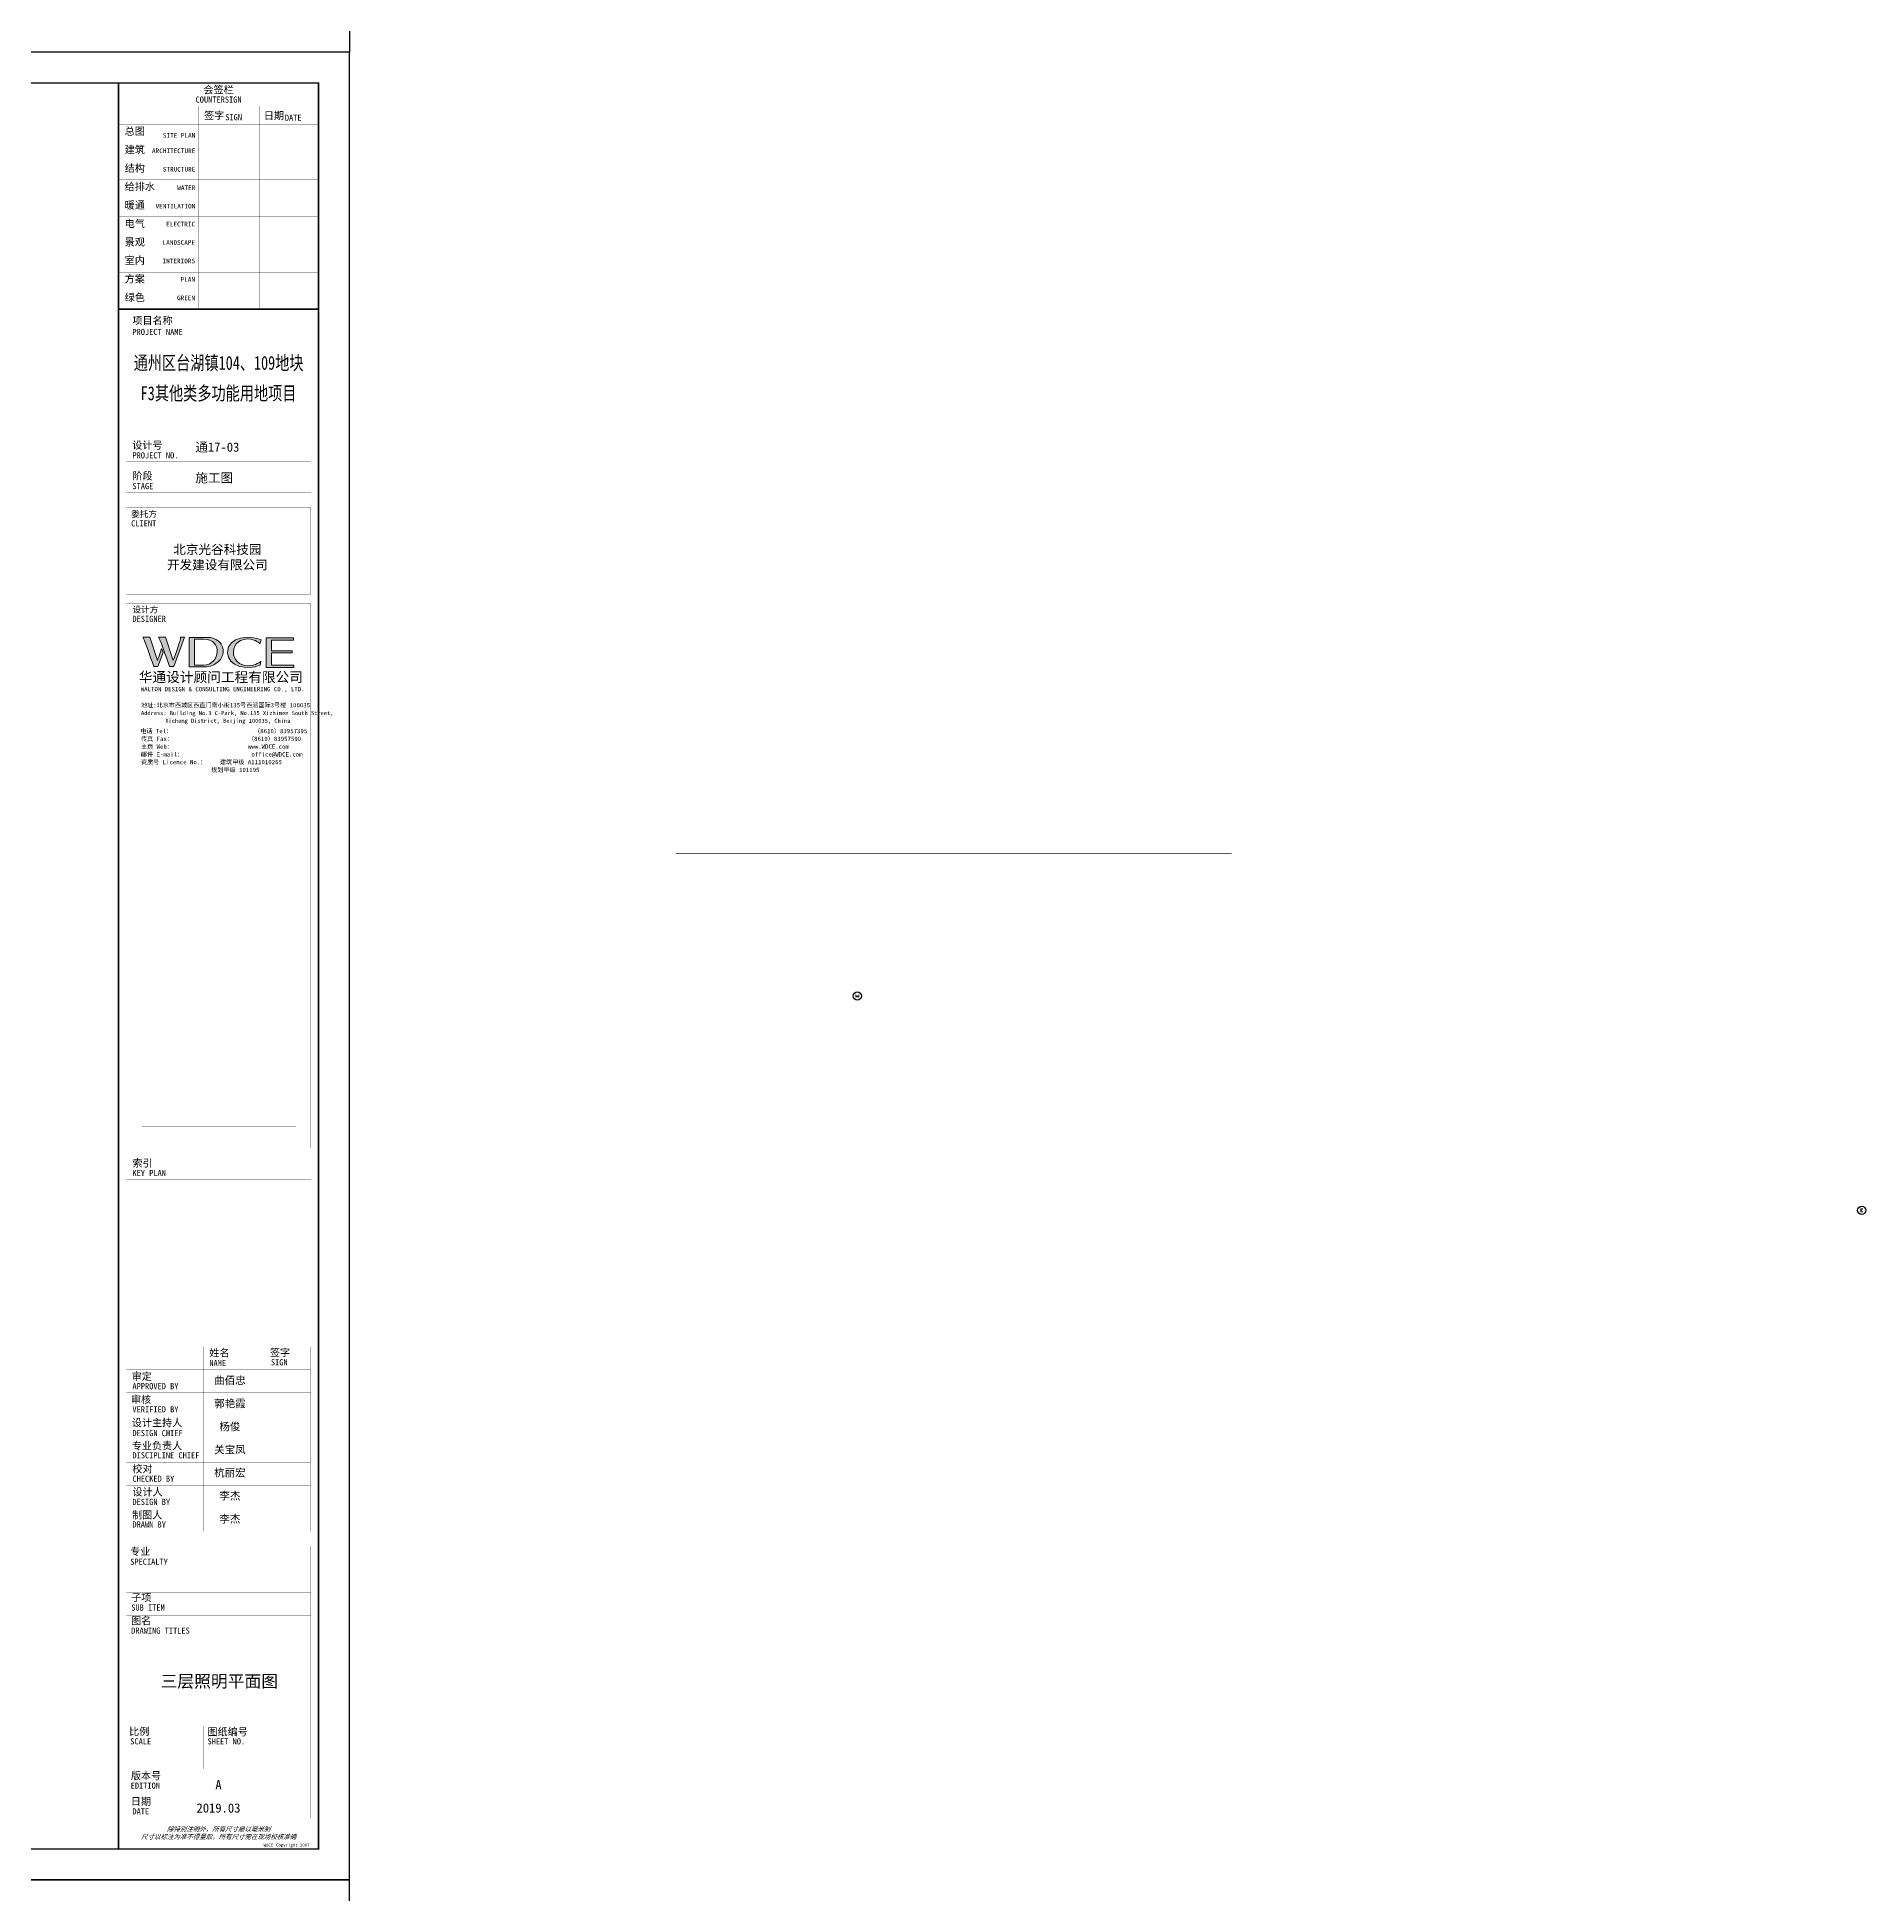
# Model space of a CAD drawing. Extents: x -288892 to 250096, y -100054 to 404668.
# Drawn here: x 123998 to 213143, y 151967 to 242533 of the extents above; entities that cross this region are included whole.
import ezdxf
from ezdxf.enums import TextEntityAlignment as Align

# ---------------------------------------------------------------- set-up
doc = ezdxf.new("R2010")
doc.units = 0
doc.header["$LTSCALE"] = 1000
doc.header["$MEASUREMENT"] = 0
doc.linetypes.add('DASH', pattern=[0.35, 0.25, -0.1])
doc.layers.get('0').update_dxf_attribs({"linetype": 'CONTINUOUS'})
for name, color, linetype in [('EQUIP-照明', 3, 'CONTINUOUS'), ('SHEET_TEXT', 7, 'CONTINUOUS'), ('WIRE-应急', 2, 'DASH'), ('字', 7, 'CONTINUOUS')]:
    doc.layers.add(name, color=color, linetype=linetype)
doc.styles.add('_TEL_DIM', font='SIMPLEX', dxfattribs={"width": 0.8, "height": 3.5, "bigfont": 'HZTXT'})
doc.styles.add('华文细黑', font='STXIHEI.TTF')
doc.styles.add('图签信息$0$hwxh', font='STXIHEI.TTF')
doc.styles.add('图签信息$0$华文细黑', font='STXIHEI.TTF', dxfattribs={"height": 10})

# ---------------------------------------------------------------- blocks, each defined once
blk = doc.blocks.new('图框-A1+1-4')
for points, const_width in [([(0, 0), (1051, 0), (1051, 594), (0, 594)], 0.05), ([(976, 584), (25, 584), (25, 10), (976, 10)], 0.5)]:
    blk.add_lwpolyline(points, close=True, dxfattribs=dict(const_width=const_width))
at = {"const_width": 0.05}
for points in [[(525.5, 594), (525.5, 592)], [(0, 297), (2, 297)], [(1051, 297), (1049, 297)], [(525.5, 0), (525.5, 2)]]:
    blk.add_lwpolyline(points, dxfattribs=at)
blk = doc.blocks.new('图签信息$0$WDCE Copyright200X')
at = {"const_width": 0.016}
blk.add_lwpolyline([(-10.6, 1.26, 1), (-11.4, 1.26, 1)], format="xyb", close=True, dxfattribs=at)
at = {"style": '图签信息$0$华文细黑'}
for s, p in [('WDCE ', (-11.46, 0.5)), ('     Copyright ', (-3.51, 0.5))]:
    blk.add_text(s, height=1, dxfattribs=at).set_placement(p, align=Align.BOTTOM_RIGHT)
blk.add_text('c', height=0.6, dxfattribs=at).set_placement((-11.04, 1.35), align=Align.MIDDLE_CENTER)
blk.add_attdef('200X', text='', height=1, dxfattribs=at).set_placement((-0.45, 0.5), align=Align.BOTTOM_RIGHT)
blk = doc.blocks.new('图签信息$0$logo2')
h = blk.add_hatch(color=7)
h.paths.add_polyline_path([(19.02, -7.36), (15.84, -7.36), (15.84, -3.97), (18.97, -3.97), (18.97, -4.24), (16.46, -4.24), (16.46, -5.45), (18.81, -5.45), (18.81, -5.69), (16.47, -5.69), (16.47, -7.12), (19.02, -7.12)])
edge = h.paths.add_edge_path()
edge.add_spline(control_points=[(15.26, -4.21), (15.26, -4.21), (15.13, -4.65), (15.13, -4.65), (15.13, -4.65), (14.62, -4.1), (13.73, -4.1), (13.04, -4.1), (12.07, -4.54), (12.08, -5.62), (12.08, -6.49), (12.77, -7.16), (13.73, -7.17), (14.66, -7.17), (15.23, -6.68), (15.23, -6.68), (15.23, -6.68), (15.16, -7.11), (15.16, -7.11), (13.63, -7.7), (11.42, -7.29), (11.41, -5.64), (11.4, -3.72), (14.16, -3.66), (15.26, -4.21)], knot_values=[0, 0, 0, 0, 1, 1, 1, 2, 2, 2, 3, 3, 3, 4, 4, 4, 5, 5, 5, 6, 6, 6, 7, 7, 7, 8, 8, 8, 8], degree=3, periodic=0)
edge = h.paths.add_edge_path(flags=16)
edge.add_spline(control_points=[(10.23, -5.57), (10.23, -5.16), (10.12, -4.83), (9.9, -4.58), (9.63, -4.27), (9.23, -4.12), (8.69, -4.12), (8.69, -4.12), (7.64, -4.12), (7.64, -4.12), (7.64, -4.12), (7.64, -7.1), (7.64, -7.1), (7.64, -7.1), (8.66, -7.1), (8.66, -7.1), (9.13, -7.1), (9.52, -6.93), (9.82, -6.6), (10.09, -6.31), (10.23, -5.96), (10.23, -5.57)], knot_values=[0, 0, 0, 0, 1, 1, 1, 2, 2, 2, 3, 3, 3, 4, 4, 4, 5, 5, 5, 6, 6, 6, 7, 7, 7, 7], degree=3, periodic=0)
edge = h.paths.add_edge_path()
edge.add_spline(control_points=[(10.92, -5.51), (10.92, -5.96), (10.72, -6.37), (10.34, -6.72), (9.92, -7.1), (9.41, -7.29), (8.82, -7.29), (8.82, -7.29), (7.03, -7.29), (7.03, -7.29), (7.03, -7.29), (7.03, -3.92), (7.03, -3.92), (7.03, -3.92), (9.1, -3.92), (9.1, -3.92), (9.59, -3.92), (10.01, -4.06), (10.36, -4.34), (10.73, -4.64), (10.92, -5.03), (10.92, -5.51)], knot_values=[0, 0, 0, 0, 1, 1, 1, 2, 2, 2, 3, 3, 3, 4, 4, 4, 5, 5, 5, 6, 6, 6, 7, 7, 7, 7], degree=3, periodic=0)
at = {"lineweight": 0}
blk.add_lwpolyline([(19.02, -7.36), (15.84, -7.36), (15.84, -3.97), (18.97, -3.97), (18.97, -4.24), (16.46, -4.24), (16.46, -5.45), (18.81, -5.45), (18.81, -5.69), (16.47, -5.69), (16.47, -7.12), (19.02, -7.12), (19.02, -7.36)], dxfattribs=at)
for points, knots in [([(10.92, -5.51), (10.92, -5.96), (10.72, -6.37), (10.34, -6.72), (9.92, -7.1), (9.41, -7.29), (8.82, -7.29), (8.82, -7.29), (7.03, -7.29), (7.03, -7.29), (7.03, -7.29), (7.03, -3.92), (7.03, -3.92), (7.03, -3.92), (9.1, -3.92), (9.1, -3.92), (9.59, -3.92), (10.01, -4.06), (10.36, -4.34), (10.73, -4.64), (10.92, -5.03), (10.92, -5.51)], [0, 0, 0, 0, 1, 1, 1, 2, 2, 2, 3, 3, 3, 4, 4, 4, 5, 5, 5, 6, 6, 6, 7, 7, 7, 7]), ([(10.23, -5.57), (10.23, -5.16), (10.12, -4.83), (9.9, -4.58), (9.63, -4.27), (9.23, -4.12), (8.69, -4.12), (8.69, -4.12), (7.64, -4.12), (7.64, -4.12), (7.64, -4.12), (7.64, -7.1), (7.64, -7.1), (7.64, -7.1), (8.66, -7.1), (8.66, -7.1), (9.13, -7.1), (9.52, -6.93), (9.82, -6.6), (10.09, -6.31), (10.23, -5.96), (10.23, -5.57)], [0, 0, 0, 0, 1, 1, 1, 2, 2, 2, 3, 3, 3, 4, 4, 4, 5, 5, 5, 6, 6, 6, 7, 7, 7, 7]), ([(15.26, -4.21), (15.26, -4.21), (15.13, -4.65), (15.13, -4.65), (15.13, -4.65), (14.62, -4.1), (13.73, -4.1), (13.04, -4.1), (12.07, -4.54), (12.08, -5.62), (12.08, -6.49), (12.77, -7.16), (13.73, -7.17), (14.66, -7.17), (15.23, -6.68), (15.23, -6.68), (15.23, -6.68), (15.16, -7.11), (15.16, -7.11), (13.63, -7.7), (11.42, -7.29), (11.41, -5.64), (11.4, -3.72), (14.16, -3.66), (15.26, -4.21)], [0, 0, 0, 0, 1, 1, 1, 2, 2, 2, 3, 3, 3, 4, 4, 4, 5, 5, 5, 6, 6, 6, 7, 7, 7, 8, 8, 8, 8])]:
    blk.add_open_spline(points, degree=3, knots=knots, dxfattribs=at)
blk = doc.blocks.new('图签信息$0$logo1')
h = blk.add_hatch(color=8)
edge = h.paths.add_edge_path()
edge.add_spline(control_points=[(3.86, -5.21), (3.63, -5.88), (3.39, -6.56), (3.39, -6.56), (3.39, -6.56), (2.5, -3.91), (2.5, -3.91), (2.5, -3.91), (1.8, -3.91), (1.69, -3.91), (2.02, -4.39), (2.95, -7.27), (2.95, -7.27), (2.95, -7.27), (3.44, -7.27), (3.44, -7.27), (3.44, -7.27), (4.03, -5.66), (4.03, -5.66), (4.03, -5.66), (3.86, -5.21), (3.86, -5.21)], knot_values=[0, 0, 0, 0, 1, 1, 1, 2, 2, 2, 3, 3, 3, 4, 4, 4, 5, 5, 5, 6, 6, 6, 7, 7, 7, 7], degree=3, periodic=0)
h = blk.add_hatch(color=7)
edge = h.paths.add_edge_path()
edge.add_spline(control_points=[(6.04, -3.91), (6.09, -4.1), (5.2, -6.56), (5.2, -6.56), (5.2, -6.56), (4.3, -3.91), (4.3, -3.91), (4.3, -3.91), (3.6, -3.91), (3.49, -3.91), (3.82, -4.39), (4.75, -7.27), (4.75, -7.27), (4.75, -7.27), (5.24, -7.27), (5.24, -7.27), (5.24, -7.27), (6.33, -4.3), (6.33, -4.3), (6.33, -4.3), (6.48, -3.91), (6.48, -3.91), (6.48, -3.91), (6.21, -3.91), (6.04, -3.91)], knot_values=[0, 0, 0, 0, 1, 1, 1, 2, 2, 2, 3, 3, 3, 4, 4, 4, 5, 5, 5, 6, 6, 6, 7, 7, 7, 8, 8, 8, 8], degree=3, periodic=0)
at = {"color": 8, "lineweight": 0}
blk.add_open_spline([(3.86, -5.21), (3.63, -5.88), (3.39, -6.56), (3.39, -6.56), (3.39, -6.56), (2.5, -3.91), (2.5, -3.91), (2.5, -3.91), (1.8, -3.91), (1.69, -3.91), (2.02, -4.39), (2.95, -7.27), (2.95, -7.27), (2.95, -7.27), (3.44, -7.27), (3.44, -7.27), (3.44, -7.27), (4.03, -5.66), (4.03, -5.66), (4.03, -5.66), (3.86, -5.21), (3.86, -5.21)], degree=3, knots=[0, 0, 0, 0, 1, 1, 1, 2, 2, 2, 3, 3, 3, 4, 4, 4, 5, 5, 5, 6, 6, 6, 7, 7, 7, 7], dxfattribs=at)
at = {"lineweight": 0}
blk.add_open_spline([(6.04, -3.91), (6.09, -4.1), (5.2, -6.56), (5.2, -6.56), (5.2, -6.56), (4.3, -3.91), (4.3, -3.91), (4.3, -3.91), (3.6, -3.91), (3.49, -3.91), (3.82, -4.39), (4.75, -7.27), (4.75, -7.27), (4.75, -7.27), (5.24, -7.27), (5.24, -7.27), (5.24, -7.27), (6.33, -4.3), (6.33, -4.3), (6.33, -4.3), (6.48, -3.91), (6.48, -3.91), (6.48, -3.91), (6.21, -3.91), (6.04, -3.91)], degree=3, knots=[0, 0, 0, 0, 1, 1, 1, 2, 2, 2, 3, 3, 3, 4, 4, 4, 5, 5, 5, 6, 6, 6, 7, 7, 7, 8, 8, 8, 8], dxfattribs=at)
blk.add_blockref('图签信息$0$logo2', (0, 0))
blk = doc.blocks.new('图签信息$0$时间-logo')
blk.add_blockref('图签信息$0$logo1', (-20.97, 0))
at = {"style": '图签信息$0$hwxh'}
for s, height, p in [('华通设计顾问工程有限公司 ', 1.15, (-19.73, -9.05)), ('WALTON DESIGN & CONSULTING ENGINEERING CO., LTD.', 0.5, (-19.5, -10.1)), ('Address: Building No.3 C-Park, No.135 Xizhimen South Street, ', 0.47, (-19.48, -12.83)), ('地址:北京市西城区西直门南小街135号西派国际3号楼 100035', 0.5, (-19.48, -11.94)), ('电话 Tel：                        （8610）83957395 ', 0.5, (-19.56, -14.91)), ('Xicheng District, Beijing 100035, China ', 0.47, (-16.69, -13.72)), ('传真 Fax：                      （8610）83957590 ', 0.5, (-19.48, -15.8)), ('主页 Web：                      www.WDCE.com ', 0.5, (-19.48, -16.69)), ('邮件 E-mail：                    office@WDCE.com ', 0.5, (-19.48, -17.58)), ('资质号 Licence No.：    建筑甲级 A111010265 ', 0.5, (-19.48, -18.47)), ('   规划甲级 101195', 0.5, (-12.6, -19.36))]:
    blk.add_text(s, height=height, dxfattribs=at).set_placement(p)
blk = doc.blocks.new('图签信息')
at = {"const_width": 0.5}
for points in [[(-65, 574), (-65, 500.5), (0, 500.5), (0, 574)], [(-65, 0), (0, 0), (0, 500.5), (-65, 500.5)]]:
    blk.add_lwpolyline(points, close=True, dxfattribs=at)
at = {"const_width": 0.05}
for points in [[(-65, 566.5), (0, 566.5)], [(-39.14, 566.5), (-39.14, 500.5)], [(-19.1, 566.5), (-19.1, 500.5)], [(-65, 560.5), (0, 560.5)], [(-65, 554.5), (0, 554.5)], [(-65, 548.5), (0, 548.5)], [(-65, 542.5), (0, 542.5)], [(-65, 536.5), (0, 536.5)], [(-65, 530.5), (0, 530.5)], [(-65, 524.5), (0, 524.5)], [(-65, 518.5), (0, 518.5)], [(-65, 512.5), (0, 512.5)], [(-65, 512.5), (0, 512.5)], [(-65, 506.5), (0, 506.5)], [(-65, 500.5), (0, 500.5)], [(-62.5, 450.87), (-2.5, 450.87)], [(-62.5, 440.87), (-2.5, 440.87)], [(-2.5, 407.85), (-2.5, 436.12), (-62.5, 436.12), (-62.5, 407.85)], [(-62.5, 407.85), (-2.5, 407.85)], [(-62.5, 404.92), (-62.5, 227.83)], [(-62.5, 404.92), (-2.5, 404.92)], [(-62.5, 227.83), (-2.5, 227.83), (-2.5, 404.92)], [(-57.5, 338.36), (-7.5, 338.36)], [(-57.5, 288.83), (-7.5, 288.83)], [(-57.5, 234.85), (-7.5, 234.85)], [(-62.5, 227.83), (-2.5, 227.83)], [(-62.5, 217.74), (-2.5, 217.74)], [(-62.5, 103.26), (-2.5, 103.26), (-2.5, 163.26), (-62.5, 163.26), (-62.5, 103.26)], [(-37.5, 163.26), (-37.5, 103.26)], [(-20, 163.26), (-20, 103.26)], [(-62.5, 155.76), (-2.5, 155.76)], [(-62.5, 148.26), (-2.5, 148.26)], [(-62.5, 140.76), (-2.5, 140.76)], [(-62.5, 133.26), (-2.5, 133.26)], [(-62.5, 125.76), (-2.5, 125.76)], [(-62.5, 118.26), (-2.5, 118.26)], [(-62.5, 110.76), (-2.5, 110.76)], [(-62.5, 98.5), (-2.5, 98.5), (-2.5, 10), (-62.5, 10), (-62.5, 98.5)], [(-62.5, 83.5), (-2.5, 83.5)], [(-62.5, 76), (-2.5, 76)], [(-62.5, 40), (-2.5, 40)], [(-37.5, 40), (-37.5, 26)], [(-62.5, 26), (-2.5, 26)], [(-62.5, 18), (-2.5, 18)]]:
    blk.add_lwpolyline(points, dxfattribs=at)
at = {"ltscale": 0.001, "xscale": 2.834689937531525, "yscale": 2.834689937531525, "zscale": 2.834689937531525}
blk.add_blockref('图签信息$0$时间-logo', (-2.5, 404.92), dxfattribs=at)
blk.add_blockref('图签信息$0$WDCE Copyright200X', (-2.5, 0)).add_auto_attribs({'200X': '2007'})
at = {"style": '图签信息$0$华文细黑'}
for s, height, p in [('COUNTERSIGN', 2, (-32.5, 569.6)), ('会签栏', 2.4, (-32.5, 573))]:
    blk.add_text(s, height=height, dxfattribs=at).set_placement(p, align=Align.TOP_CENTER)
for s, height, p in [('签字', 2.4, (-37.22, 564.63)), ('SIGN', 2, (-30.32, 563.88)), ('日期', 2.4, (-17.79, 564.58)), ('DATE', 2, (-10.96, 563.7)), ('总图', 2.4, (-63, 559.5)), ('建筑', 2.4, (-63, 553.5)), ('结构', 2.4, (-63, 547.5)), ('给排水', 2.4, (-63, 541.5)), ('暖通', 2.4, (-63, 535.5)), ('电气', 2.4, (-63, 529.5)), ('景观', 2.4, (-63, 523.5)), ('室内', 2.4, (-63, 517.5)), ('方案', 2.4, (-63, 511.5)), ('绿色', 2.4, (-63, 505.5)), ('项目名称', 2.4, (-60.5, 498)), ('PROJECT NAME', 2, (-60.5, 494.08)), ('设计号', 2.4, (-60.54, 457.48)), ('PROJECT NO.', 2, (-60.5, 453.97)), ('阶段', 2.4, (-60.5, 447.47)), ('STAGE', 2, (-60.5, 443.97)), ('委托方', 2, (-60.9, 434.86)), ('CLIENT', 2, (-60.9, 431.86)), ('设计方', 2, (-60.5, 403.83)), ('DESIGNER', 2, (-60.5, 400.83)), ('索引', 2.4, (-60.5, 224.14)), ('KEY PLAN', 2, (-60.5, 220.74)), ('姓名', 2.4, (-35.5, 162.47)), ('NAME', 2, (-35.5, 158.96)), ('签字', 2.4, (-15.81, 162.57)), ('SIGN', 2, (-15.5, 159.2)), ('审定', 2.4, (-60.73, 154.81)), ('APPROVED BY', 2, (-60.5, 151.44)), ('审核', 2.4, (-60.95, 147.29)), ('设计主持人', 2.4, (-60.68, 139.76)), ('VERIFIED BY', 2, (-60.5, 143.91)), ('DESIGN CHIEF', 2, (-60.5, 136.19)), ('专业负责人', 2.4, (-60.67, 132.26)), ('DISCIPLINE CHIEF', 2, (-60.5, 128.98)), ('校对', 2.4, (-60.5, 124.76)), ('CHECKED BY', 2, (-60.5, 121.37)), ('设计人', 2.4, (-60.5, 117.26)), ('制图人', 2.4, (-60.61, 109.76)), ('DESIGN BY', 2, (-60.5, 113.83)), ('DRAWN BY', 2, (-60.5, 106.5)), ('专业', 2.4, (-61.23, 97.93)), ('SPECIALTY', 2, (-61.23, 94.38)), ('SUB ITEM', 2, (-60.88, 79.5)), ('子项', 2.4, (-60.88, 82.92)), ('图名', 2.4, (-60.91, 75.41)), ('DRAWING TITLES', 2, (-60.91, 72)), ('比例', 2.4, (-61.56, 39.42)), ('图纸编号', 2.4, (-36.1, 39.32)), ('SCALE', 2, (-61.19, 36)), ('SHEET NO.', 2, (-36.1, 36)), ('版本号', 2.4, (-61, 25.03)), ('EDITION', 2, (-61.06, 21.61)), ('日期', 2.4, (-61, 16.68)), ('DATE', 2, (-60.5, 13.26))]:
    blk.add_text(s, height=height, dxfattribs=at).set_placement(p, align=Align.TOP_LEFT)
for s, p in [('SITE PLAN', (-40.06, 557.7)), ('ARCHITECTURE', (-40.06, 552.7)), ('STRUCTURE', (-40.06, 546.7)), ('WATER', (-40.06, 540.7)), ('VENTILATION', (-40.06, 534.7)), ('ELECTRIC', (-40.14, 528.89)), ('LANDSCAPE', (-40.14, 522.89)), ('INTERIORS', (-40.14, 516.89)), ('PLAN', (-40.14, 510.89)), ('GREEN', (-40.14, 504.89))]:
    blk.add_text(s, height=1.5, dxfattribs=at).set_placement(p, align=Align.TOP_RIGHT)
at = {"color": 4, "style": '图签信息$0$华文细黑', "width": 0.75}
for s, p in [('通州区台湖镇104、109地块', (-32.5, 480.78)), ('F3其他类多功能用地项目', (-32.5, 470.91))]:
    blk.add_text(s, height=4.5, dxfattribs=at).set_placement(p, align=Align.CENTER)
at = {"color": 4, "style": '图签信息$0$华文细黑'}
for s, p in [('A', (-32.53, 19.4)), ('2019.03', (-32.53, 11.84))]:
    blk.add_text(s, height=3, dxfattribs=at).set_placement(p, align=Align.CENTER)
at = {"style": '图签信息$0$华文细黑', "oblique": 20}
for s, p in [('除特别注明外，所有尺寸是以毫米制', (-32.5, 6.5)), ('尺寸以标注为准不得量取，所有尺寸需在现场校核准确', (-32.5, 4))]:
    blk.add_text(s, height=1.5, dxfattribs=at).set_placement(p, align=Align.MIDDLE_CENTER)
at = {"color": 4, "ltscale": 0.001, "char_height": 3, "width": 58.4895, "style": '图签信息$0$华文细黑'}
for s, insert, attachment_point in [('通17-03', (-40.06, 455.51), 4), ('施工图', (-40.06, 445.51), 4), ('北京光谷科技园\\P开发建设有限公司', (-32.9, 419.71), 5)]:
    blk.add_mtext(s, dxfattribs=dict(at, insert=insert, attachment_point=attachment_point))
blk = doc.blocks.new('图签-A1')
at = {"color": 2}
blk.add_blockref('图签信息', (0, 0), dxfattribs=at)
blk = doc.blocks.new('X-104 14#平面')
for points in [[(139217, 241800), (-18433, 241800), (-18433, 330900), (139217, 330900)], [(-18433, 152700), (139217, 152700), (139217, 241800), (-18433, 241800)], [(-18433, 63600), (139217, 63600), (139217, 152700), (-18433, 152700)]]:
    blk.add_lwpolyline(points, close=True)
at = {"xscale": 150, "yscale": 150, "zscale": 150}
for name, p in [('图框-A1+1-4', (-18433, 241800)), ('图框-A1+1-4', (-18433, 152700)), ('图签-A1', (137717, 154200)), ('图框-A1+1-4', (-18433, 63600))]:
    blk.add_blockref(name, p, dxfattribs=at)
blk = doc.blocks.new('$equip$00001838')
blk.add_circle((0, 0), 0.5)
at = {"color": 7, "style": '_TEL_DIM'}
blk.add_attdef('$TEXT$', text='', height=0.4, dxfattribs=at).set_placement((0, 0), align=Align.MIDDLE_CENTER)
at = {"color": 7, "style": '_TEL_DIM', "flags": 1}
blk.add_attdef('A', text='', height=0.00002, dxfattribs=at).set_placement((0, 0), align=Align.MIDDLE_CENTER)

msp = doc.modelspace()

# ---------------------------------------------------------------- linework, layer by layer
at = {"layer": 'WIRE-应急', "linetype": 'DASH', "const_width": 30}
msp.add_lwpolyline([(155140, 202737), (182230, 202737)], dxfattribs=at)

# ---------------------------------------------------------------- block references
msp.add_blockref('X-104 14#平面', (0, 0))
at = {"layer": 'EQUIP-照明', "xscale": 400, "yscale": 400, "zscale": 400, "rotation": 90}
msp.add_blockref('$equip$00001838', (163981, 195787), dxfattribs=at).add_auto_attribs({'$TEXT$': 'E'})
at = {"layer": 'EQUIP-照明', "xscale": 400, "yscale": 400, "zscale": 400}
msp.add_blockref('$equip$00001838', (212943, 185339), dxfattribs=at).add_auto_attribs({'$TEXT$': 'E'})

# ---------------------------------------------------------------- texts
at = {"layer": 'SHEET_TEXT', "style": '华文细黑'}
for tag, p in [('曲佰忠', (133394, 177232)), ('郭艳霞', (133394, 176107)), ('杨俊', (133394, 174982)), ('关宝凤', (133394, 173857)), ('杭丽宏', (133394, 172732)), ('李杰', (133394, 171607)), ('李杰', (133394, 170482))]:
    msp.add_attdef(tag, text='', height=375, dxfattribs=at).set_placement(p, align=Align.TOP_CENTER)
at = {"layer": '字', "insert": (132878, 162346), "char_height": 600, "width": 117231.24, "attachment_point": 5, "style": '华文细黑'}
msp.add_mtext('三层照明平面图', dxfattribs=at)

doc.saveas('drawing.dxf')
